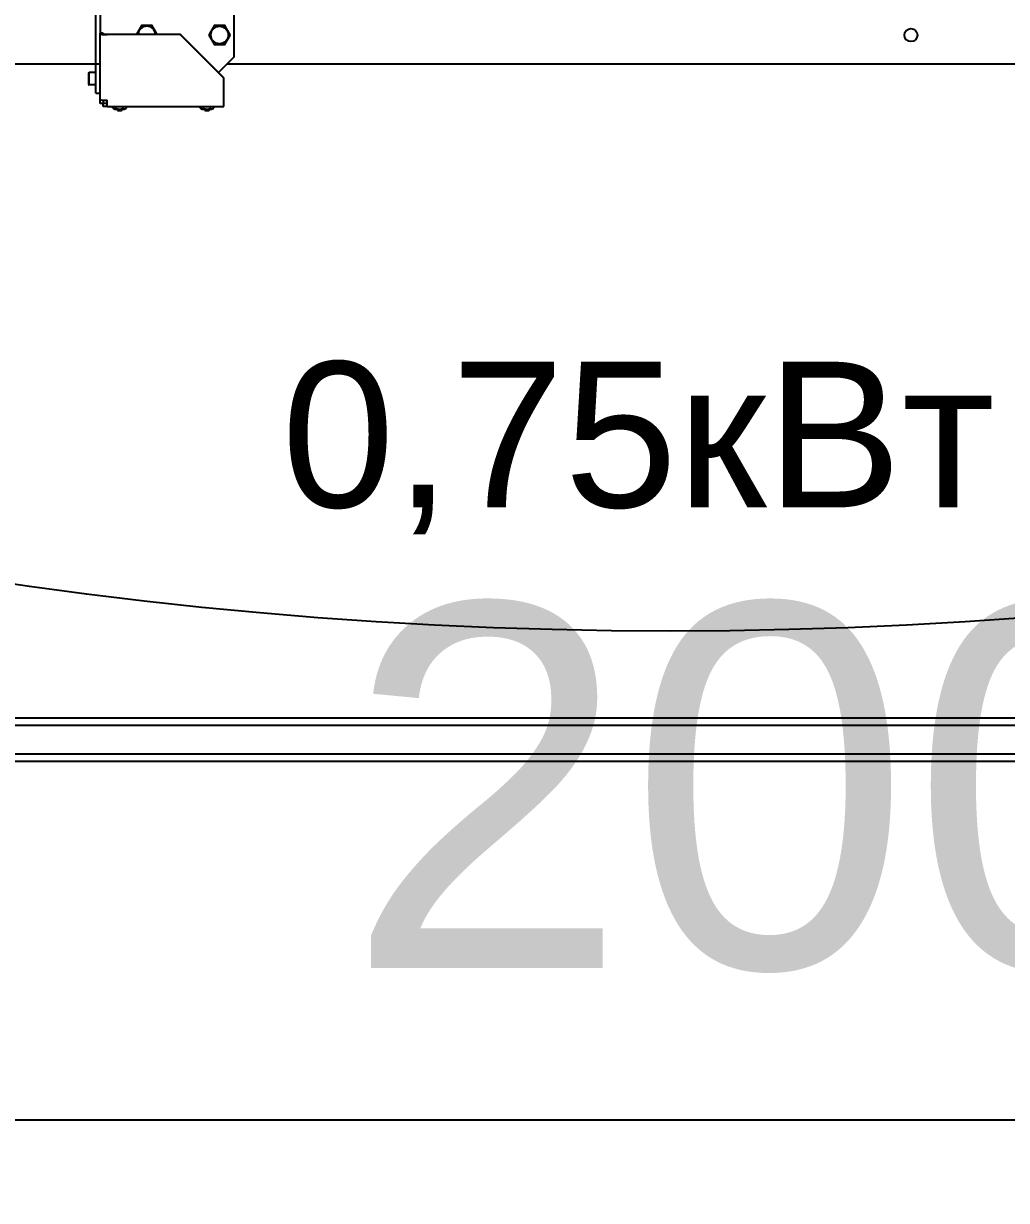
# Model space of a CAD drawing. Header units: millimetres. Extents: x -383313 to -161684, y -117025 to 99224.
# Drawn here: x -344945 to -344270, y -9272 to -8464 of the extents above; entities that cross this region are included whole.
import ezdxf

# ---------------------------------------------------------------- set-up
doc = ezdxf.new("R2010")
doc.units = ezdxf.units.MM
doc.header["$MEASUREMENT"] = 0
doc.linetypes.add('DASHED', pattern=[0.75, 0.5, -0.25])
doc.layers.get('Defpoints').update_dxf_attribs({"color": 31})
for name, color, linetype in [('001__КОНСТРУКТИВ__размеры внутр.', 7, 'Continuous'), ('Ограждения', 20, 'Continuous'), ('Робот', 30, 'Continuous')]:
    doc.layers.add(name, color=color, linetype=linetype)
doc.styles.add('PSTUDIO', font='arial.ttf')
doc.dimstyles.new('PS_TICK', dxfattribs={"dimscale": 100, "dimtxt": 2.5, "dimasz": 1, "dimexe": 2, "dimexo": 2, "dimgap": 1, "dimtad": 1, "dimdec": 0, "dimzin": 0, "dimdsep": 46, "dimtxsty": 'PSTUDIO', "dimblk": 'ARCHTICK', "dimcen": 2, "dimdle": 1.5, "dimse1": 1, "dimse2": 1, "dimadec": 0, "dimazin": 0, "dimtfac": 1, "dimtdec": 0, "dimtix": 1, "dimtmove": 1, "dimatfit": 3, "dimldrblk": 'ARCHTICK', "dimfxl": 1, "dimtolj": 1, "dimtzin": 0, "dimarcsym": 0})

# ---------------------------------------------------------------- blocks, each defined once
blk = doc.blocks.new('*U110')
at = {"layer": 'Ограждения'}
for points in [[(2288.22, -15), (105, -15), (105, 15), (2288.22, 15)], [(2283.22, -10), (110, -10), (110, 10), (2283.22, 10)]]:
    blk.add_lwpolyline(points, close=True, dxfattribs=at)
blk = doc.blocks.new('A$Cdbab0bab')
at = {"color": 3}
for p, q in [((1479.03, 550.14), (1479.03, 549.08)), ((1479.99, 550.72), (1479.41, 550.39)), ((1481.34, 550.49), (1481.34, 549.08)), ((1482.16, 551.68), (1481.4, 550.93)), ((1485.14, 551.68), (1485.9, 550.93)), ((1485.96, 550.49), (1485.96, 549.08)), ((1487.31, 550.72), (1487.89, 550.39)), ((1488.27, 550.14), (1488.27, 549.08)), ((1539.03, 550.14), (1539.03, 549.08)), ((1539.99, 550.72), (1539.41, 550.39)), ((1541.34, 550.49), (1541.34, 549.08)), ((1542.16, 551.68), (1541.4, 550.93)), ((1545.14, 551.68), (1545.9, 550.93)), ((1545.96, 550.49), (1545.96, 549.08)), ((1547.31, 550.72), (1547.89, 550.39)), ((1548.27, 550.14), (1548.27, 549.08)), ((1472, 549.08), (1472, 544.79)), ((1552.3, 549.08), (1472, 549.08)), ((1472, 544.79), (1472, 529.55)), ((1552.3, 549.08), (1552.3, 544.79)), ((1552.3, 549.07), (1555, 549.07)), ((1552.3, 547.07), (1555, 547.07)), ((1555, 549.07), (1555, 547.07)), ((1555, 547.07), (1557, 547.07)), ((1555, 544.72), (1555, 547.07)), ((1557, 547.07), (1557, 544.38)), ((1557, 544.38), (1557, 499.26)), ((1560, 540), (1557, 540)), ((1560, 540), (1560, 520)), ((1560, 534.25), (1564.7, 534.25)), ((1564.7, 534.25), (1564.7, 525.75)), ((1565, 533.95), (1564.7, 534.25)), ((1565, 526.05), (1565, 533.95)), ((1465, 515), (1475.7, 525.7)), ((1472, 529.55), (1472, 529.38)), ((1502, 499.67), (1472, 529.55)), ((1472, 529.38), (1502, 499.49)), ((1560, 525.75), (1564.7, 525.75)), ((1565, 526.05), (1564.7, 525.75)), ((560, 520), (1470, 520)), ((1557, 520), (1560, 520)), ((1560, 520), (1560, 480)), ((1560, 520), (2000, 520)), ((1465, 515), (1465, 480)), ((1502, 499.67), (1552.3, 499.67)), ((1502, 499.49), (1502, 499.67)), ((1552.3, 499.49), (1502, 499.49)), ((1555, 498.79), (1555, 499.26)), ((1555, 498.79), (1557, 498.79)), ((1557, 499.26), (1557, 498.79)), ((1557, 480), (1557, 498.79))]:
    blk.add_line(p, q, dxfattribs=at)
for centre, radius in [((1000, 500), 4.5), ((1475, 500), 6)]:
    blk.add_circle(centre, radius, dxfattribs=at)
blk.add_arc((1525, 500), 6, 184.8667, 355.1333, dxfattribs=at)
for centre, major_axis, start_param, end_param in [((1483.65, 550.67), (3.7, 0), 0.152121, 2.989472), ((1483.65, 551.67), (-1.5, 0), 3.229193, 6.195585), ((1543.65, 550.67), (3.7, 0), 0.152121, 2.989472), ((1543.65, 551.67), (-1.5, 0), 3.229193, 6.195585), ((1552.3, 544.38), (-4.7, 0), 3.141593, 4.712389), ((1552.3, 499.26), (-4.7, 0), 3.141593, 4.712389), ((1552.3, 499.26), (-2.7, 0), 3.141593, 4.712389)]:
    blk.add_ellipse(centre, major_axis=major_axis, ratio=0.087156, start_param=start_param, end_param=end_param, dxfattribs=at)
for points, weights in [([(1481.34, 550.49), (1480.19, 550.98), (1479.03, 550.14)], [1.10447333225, 1.27533595138, 1.10447333224]), ([(1485.96, 550.49), (1483.65, 551.16), (1481.34, 550.49)], [1.10447333225, 1.27533595138, 1.10447333224]), ([(1488.27, 550.14), (1487.11, 550.98), (1485.96, 550.49)], [1.10447333225, 1.27533595138, 1.10447333224]), ([(1541.34, 550.49), (1540.19, 550.98), (1539.03, 550.14)], [1.10447333225, 1.27533595138, 1.10447333224]), ([(1545.96, 550.49), (1543.65, 551.16), (1541.34, 550.49)], [1.10447333225, 1.27533595138, 1.10447333224]), ([(1548.27, 550.14), (1547.11, 550.98), (1545.96, 550.49)], [1.10447333225, 1.27533595138, 1.10447333224]), ([(1471.25, 506.5), (1469.37, 503.25), (1467.49, 500)], [1.2245094272, 1.41394169484, 1.2245094272]), ([(1478.75, 506.5), (1475, 506.5), (1471.25, 506.5)], [1.2245094272, 1.41394169484, 1.2245094272]), ([(1482.51, 500), (1480.63, 503.25), (1478.75, 506.5)], [1.2245094272, 1.41394169484, 1.2245094272]), ([(1467.49, 500), (1469.37, 496.75), (1471.25, 493.5)], [1.2245094272, 1.41394169484, 1.2245094272]), ([(1471.25, 493.5), (1475, 493.5), (1478.75, 493.5)], [1.2245094272, 1.41394169484, 1.2245094272]), ([(1478.75, 493.5), (1480.63, 496.75), (1482.51, 500)], [1.2245094272, 1.41394169484, 1.2245094272]), ([(1517.79, 499.49), (1519.49, 496.55), (1521.25, 493.5)], [1.24912025387, 1.40071239218, 1.2245094272]), ([(1521.25, 493.5), (1525, 493.5), (1528.75, 493.5)], [1.2245094272, 1.41394169484, 1.2245094272]), ([(1528.75, 493.5), (1530.51, 496.55), (1532.21, 499.49)], [1.2245094272, 1.40071239218, 1.24912025387])]:
    blk.add_rational_spline(points, weights, degree=2, dxfattribs=at)
blk = doc.blocks.new('Робот ABB IRB660_3.15 (сверху)')
at = {"layer": 'Робот'}
blk.add_circle((0, 0), 3150, dxfattribs=at)
blk = doc.blocks.new('_ArchTick')
at = {"color": 0, "linetype": 'ByBlock', "const_width": 0.15}
blk.add_lwpolyline([(-0.5, -0.5), (0.5, 0.5)], dxfattribs=at)
blk = doc.blocks.new('*D253')
at = {"layer": '001__КОНСТРУКТИВ__размеры внутр.', "color": 0, "lineweight": -2, "ltscale": 100, "transparency": 16777216}
blk.add_line((-345485.51, -9217.13), (-343185.51, -9217.13), dxfattribs=at)
at = {"layer": 'Defpoints', "color": 0, "ltscale": 100, "transparency": 16777216}
for p in [(-345335.51, -8492.09), (-343335.51, -8492.09), (-343335.51, -9217.13)]:
    blk.add_point(p, dxfattribs=at)
at = {"layer": '001__КОНСТРУКТИВ__размеры внутр.', "color": 0, "lineweight": -2, "ltscale": 100, "transparency": 16777216, "xscale": 100, "yscale": 100, "zscale": 100, "rotation": 180}
blk.add_blockref('_ArchTick', (-345335.51, -9217.13), dxfattribs=at)
at = {"layer": '001__КОНСТРУКТИВ__размеры внутр.', "color": 0, "lineweight": -2, "ltscale": 100, "transparency": 16777216, "xscale": 100, "yscale": 100, "zscale": 100}
blk.add_blockref('_ArchTick', (-343335.51, -9217.13), dxfattribs=at)
at = {"layer": '001__КОНСТРУКТИВ__размеры внутр.', "color": 0, "ltscale": 100, "transparency": 16777216, "insert": (-344335.51, -8989.49), "char_height": 250, "attachment_point": 5, "style": 'PSTUDIO'}
blk.add_mtext('\\A1;2000', dxfattribs=at)

msp = doc.modelspace()

# ---------------------------------------------------------------- block references
at = {"linetype": 'DASHED', "rotation": 180}
msp.add_blockref('A$Cdbab0bab', (-343335.51332, -7972.09281), dxfattribs=at)
at = {"layer": 'Робот', "rotation": 180}
msp.add_blockref('Робот ABB IRB660_3.15 (сверху)', (-344500.63713, -5731.42318), dxfattribs=at)
at = {"layer": 'Робот', "linetype": 'DASHED'}
msp.add_blockref('*U110', (-345842.17107, -8956.0239), dxfattribs=at)

# ---------------------------------------------------------------- texts
at = {"ltscale": 100, "style": 'PSTUDIO'}
msp.add_text('0,75кВт', height=100, dxfattribs=at).set_placement((-344767.92005, -8796.43567))

# ---------------------------------------------------------------- dimensions: what is measured, and where the dimension line sits
at = {"layer": '001__КОНСТРУКТИВ__размеры внутр.', "ltscale": 100}
dim = msp.add_linear_dim(base=(-343335.51332, -9217.13039), p1=(-345335.51332, -8492.09281), p2=(-343335.51332, -8492.09281), dimstyle='PS_TICK', dxfattribs=at)
dim.commit()
dim.dimension.update_dxf_attribs({"geometry": '*D253', "text_midpoint": (-344335.51332, -8989.48714)})

doc.saveas('drawing.dxf')
